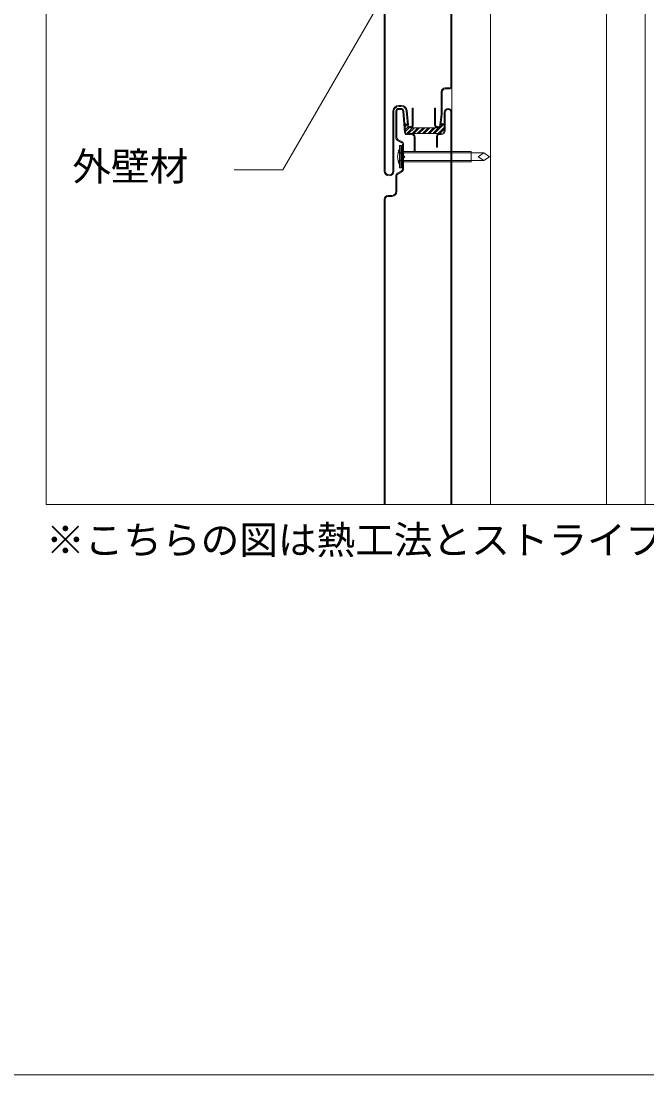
# Model space of a CAD drawing. Units: millimetres, scale not verified. Extents: x -1380 to 1380, y -955 to 955.
# Drawn here: x -913 to -589, y -955 to -410 of the extents above; entities that cross this region are included whole.
import ezdxf
from ezdxf.enums import TextEntityAlignment as Align

# ---------------------------------------------------------------- set-up
doc = ezdxf.new("R2010")
doc.units = ezdxf.units.MM
doc.header["$LTSCALE"] = 3
for name, color, linetype, lineweight in [('0-0_0', 7, 'Continuous', 18), ('0-2_MOJI', 7, 'Continuous', 18), ('0-4_KANAMONO', 5, 'Continuous', 18), ('0-8_bo-do', 3, 'Continuous', 18), ('0-B_WAKU', 7, 'Continuous', 18), ('1-3_L-1a', 3, 'Continuous', 18)]:
    doc.layers.add(name, color=color, linetype=linetype, lineweight=lineweight)
doc.styles.add('ＭＳ ゴシック', font='')
doc.styles.get('ＭＳ ゴシック').set_extended_font_data('MS Gothic')

msp = doc.modelspace()

# ---------------------------------------------------------------- linework, layer by layer
at = {"layer": '0-0_0'}
msp.add_lwpolyline([(-900.048, -659.973), (899.952, -659.973), (899.952, 540.027), (-900.048, 540.027)], close=True, dxfattribs=at)
at = {"layer": '0-2_MOJI'}
msp.add_lwpolyline([(-709.477, -369.023), (-777.464, -486.779), (-802.683, -486.779)], dxfattribs=at)
at = {"layer": '0-4_KANAMONO'}
for p, q in [((-690.051, 110.027), (-690.051, -659.973)), ((-690.051, 110.027), (-690.051, -659.973)), ((-690.051, 60.027), (-690.051, -627.268)), ((-670.051, 60.027), (-670.051, -659.973)), ((-610.051, 60.027), (-610.051, -659.973)), ((-590.038, 60.027), (-590.038, -659.973))]:
    msp.add_line(p, q, dxfattribs=at)
at = {"layer": '0-8_bo-do'}
for p, q in [((-690.551, 143.027), (-690.551, -443.473)), ((-690.051, -443.473), (-690.051, 143.027)), ((-690.051, -659.973), (-690.051, 110.027)), ((-725.051, 98.027), (-725.051, -487.473)), ((-724.551, -487.473), (-724.551, 98.027)), ((-691.551, -444.473), (-693.551, -444.473)), ((-693.551, -444.973), (-691.551, -444.973)), ((-720.551, -456.473), (-720.551, -487.473)), ((-720.051, -487.473), (-720.051, -456.473)), ((-719.056, -456.548), (-719.056, -470.182)), ((-718.556, -470.182), (-718.556, -456.548)), ((-716.445, -455.048), (-717.556, -455.048)), ((-717.556, -455.548), (-716.445, -455.548)), ((-716.234, -453.473), (-717.551, -453.473)), ((-717.551, -453.973), (-716.234, -453.973)), ((-715.448, -456.471), (-714.604, -467.44)), ((-714.105, -467.402), (-714.949, -456.433)), ((-713.744, -456.247), (-713.075, -463.609)), ((-712.577, -463.564), (-713.246, -456.202)), ((-699.051, -454.973), (-699.051, -463.473)), ((-694.056, -457.048), (-694.056, -466.548)), ((-693.556, -466.548), (-693.556, -457.048)), ((-690.556, -457.048), (-690.556, -659.973)), ((-690.051, -659.973), (-690.056, -457.048)), ((-714.381, -463.66), (-713.805, -463.084)), ((-699.013, -468.048), (-694.213, -463.249)), ((-695.961, -464.099), (-694.742, -462.88)), ((-714.105, -467.402), (-714.384, -463.784)), ((-714.328, -464.505), (-713.19, -463.367)), ((-714.2, -466.173), (-712.641, -464.614)), ((-714.136, -467.007), (-712.09, -464.961)), ((-711.056, -468.048), (-713.407, -468.048)), ((-713.407, -468.548), (-711.056, -468.548)), ((-713.381, -468.048), (-710.381, -465.048)), ((-712.483, -468.048), (-709.483, -465.048)), ((-711.586, -465.048), (-697.357, -465.048)), ((-711.551, -464.473), (-711.581, -464.473)), ((-711.581, -464.973), (-711.551, -464.973)), ((-710.687, -468.048), (-707.687, -465.048)), ((-709.789, -468.048), (-706.789, -465.048)), ((-707.993, -468.048), (-704.993, -465.048)), ((-707.095, -468.048), (-704.095, -465.048)), ((-705.299, -468.048), (-702.299, -465.048)), ((-704.401, -468.048), (-701.401, -465.048)), ((-702.605, -468.048), (-699.605, -465.048)), ((-701.707, -468.048), (-698.707, -465.048)), ((-699.911, -468.048), (-696.806, -464.943)), ((-697.352, -464.473), (-697.551, -464.473)), ((-697.551, -464.973), (-697.352, -464.973)), ((-697.216, -468.048), (-694.056, -464.887)), ((-695.556, -468.048), (-696.556, -468.048)), ((-696.556, -468.548), (-695.556, -468.548)), ((-696.318, -468.048), (-694.056, -465.785)), ((-694.056, -463.76), (-694.056, -466.548)), ((-718.306, -471.481), (-716.306, -472.636)), ((-716.056, -472.203), (-718.056, -471.048)), ((-715.956, -478.748), (-717.84, -477.516)), ((-717.256, -474.298), (-717.256, -485.798)), ((-717.256, -474.298), (-716.474, -474.298)), ((-716.474, -474.298), (-716.474, -485.798)), ((-716.474, -474.298), (-715.956, -474.798)), ((-715.956, -474.298), (-715.956, -485.798)), ((-715.956, -474.298), (-715.556, -474.298)), ((-715.556, -474.298), (-715.556, -485.798)), ((-680.056, -477.399), (-715.556, -477.399)), ((-715.556, -478.033), (-679.973, -478.033)), ((-690.056, -477.399), (-680.056, -477.399)), ((-680.056, -477.399), (-680.056, -482.697)), ((-680.056, -478.033), (-673.484, -478.033)), ((-676.413, -480.048), (-673.484, -478.033)), ((-670.556, -480.048), (-673.484, -478.033)), ((-717.84, -482.58), (-715.956, -481.348)), ((-715.556, -482.063), (-678.555, -482.063)), ((-680.056, -482.697), (-715.556, -482.697)), ((-680.056, -482.697), (-690.056, -482.697)), ((-680.056, -482.063), (-673.484, -482.063)), ((-673.484, -482.063), (-676.413, -480.048)), ((-673.484, -482.063), (-670.556, -480.048)), ((-719.056, -489.914), (-719.056, -498.048)), ((-718.556, -498.048), (-718.556, -489.914)), ((-716.306, -487.46), (-718.306, -488.615)), ((-718.056, -489.048), (-716.056, -487.893)), ((-717.256, -485.798), (-716.474, -485.798)), ((-716.474, -485.798), (-715.956, -485.298)), ((-715.956, -485.798), (-715.556, -485.798)), ((-721.056, -500.048), (-723.056, -500.048)), ((-723.056, -500.548), (-721.056, -500.548)), ((-725.056, -502.048), (-725.056, -659.973)), ((-724.556, -659.973), (-724.556, -502.048))]:
    msp.add_line(p, q, dxfattribs=at)
for points in [[(-695.551, -446.473), (-695.551, -457.938), (-696.362, -463.615)], [(-695.867, -463.686), (-695.051, -457.973), (-695.051, -446.473)], [(-710.051, -463.473), (-710.051, -454.973), (-710.551, -454.973), (-710.551, -463.473)], [(-698.551, -463.473), (-698.551, -454.973), (-699.051, -454.973)], [(-695.556, -468.048), (-696.556, -468.048), (-711.056, -468.048), (-713.407, -468.048)], [(-715.556, -473.935), (-715.556, -479.548), (-715.056, -480.048), (-715.556, -480.548), (-715.556, -486.161)], [(-715.056, -486.161), (-715.056, -480.755), (-714.349, -480.048), (-715.056, -479.341), (-715.056, -473.935)], [(-709.556, -470.048), (-709.556, -477.048), (-709.056, -477.048), (-709.056, -470.048)], [(-698.056, -469.548), (-698.056, -475.048), (-697.556, -475.048), (-697.556, -469.548)]]:
    msp.add_lwpolyline(points, dxfattribs=at)
for centre, radius, start, end in [((-693.551, -446.473), 2, 90, 180), ((-693.551, -446.473), 1.5, 90, 180), ((-691.551, -443.473), 1.5, 270, 360), ((-691.551, -443.473), 1, 270, 360), ((-717.551, -456.473), 3, 90, 180), ((-717.551, -456.473), 2.5, 90, 180), ((-717.556, -456.548), 1.5, 90, 180), ((-717.556, -456.548), 1, 90, 180), ((-716.445, -456.548), 1.5, 4.39871, 90), ((-716.445, -456.548), 1, 4.39871, 90), ((-716.234, -456.473), 3, 5.19444, 90), ((-716.234, -456.473), 2.5, 5.19444, 90), ((-692.056, -457.048), 2, 0, 180), ((-692.056, -457.048), 1.5, 0, 180), ((-713.732, -463.734), 0.654, 4.39871, 184.39871), ((-694.964, -463.76), 0.908, 0, 180), ((-713.407, -467.348), 1.2, 184.39871, 270), ((-713.407, -467.348), 0.7, 184.39871, 270), ((-713.407, -467.348), 0.7, 184.39871, 270), ((-711.586, -463.548), 1.5, 185.19444, 270), ((-711.581, -463.473), 1.5, 185.19444, 270), ((-711.581, -463.473), 1, 185.19444, 270), ((-711.551, -463.473), 1.5, 270, 0), ((-711.551, -463.473), 1, 270, 0), ((-711.056, -470.048), 2, 0, 90), ((-711.056, -470.048), 1.5, 0, 90), ((-697.551, -463.473), 1.5, 180, 270), ((-697.551, -463.473), 1, 180, 270), ((-696.556, -469.548), 1.5, 90, 180), ((-696.556, -469.548), 1, 90, 180), ((-697.357, -463.548), 1.5, 270, 351.8699), ((-697.352, -463.473), 1, 270, 351.8699), ((-697.352, -463.473), 1.5, 270, 351.8699), ((-695.556, -466.548), 1.5, 270, 0), ((-695.556, -466.548), 1.5, 270, 0), ((-695.556, -466.548), 2, 270, 0), ((-717.556, -470.182), 1.5, 180, 240), ((-717.556, -470.182), 1, 180, 240), ((-717.056, -473.935), 1.5, 0, 60), ((-717.056, -473.935), 2, 0, 60), ((-707.859, -480.048), 10.297, 155.8662, 204.1338), ((-722.551, -487.473), 2.5, 180, 0), ((-722.551, -487.473), 2, 180, 360), ((-717.556, -489.914), 1.5, 120, 180), ((-717.556, -489.914), 1, 120, 180), ((-717.056, -486.161), 1.5, 300, 360), ((-717.056, -486.161), 2, 300, 0), ((-723.056, -502.048), 2, 90, 180), ((-723.056, -502.048), 1.5, 90, 180), ((-721.056, -498.048), 2.5, 270, 360), ((-721.056, -498.048), 2, 270, 0)]:
    msp.add_arc(centre, radius, start, end, dxfattribs=at)
at = {"layer": '0-B_WAKU'}
msp.add_lwpolyline([(-1380.048, -954.973), (1379.952, -954.973), (1379.952, 955.027), (-1380.048, 955.027)], close=True, dxfattribs=at)
at = {"layer": '1-3_L-1a'}
for centre in [(-391.708, -189.553), (-388.065, -189.553)]:
    msp.add_circle(centre, 237.422, dxfattribs=at)

# ---------------------------------------------------------------- texts
at = {"layer": '0-2_MOJI', "style": 'ＭＳ ゴシック'}
for s, p in [('外壁材', (-886.44, -496.779)), ('※こちらの図は熱工法とストライプ工法の場合の形状です。その他の工法については出入隅の形状等一部が異なります。', (-900.048, -689.973))]:
    msp.add_text(s, height=14.66, dxfattribs=at).set_placement(p, align=Align.BOTTOM_LEFT)

doc.saveas('drawing.dxf')
